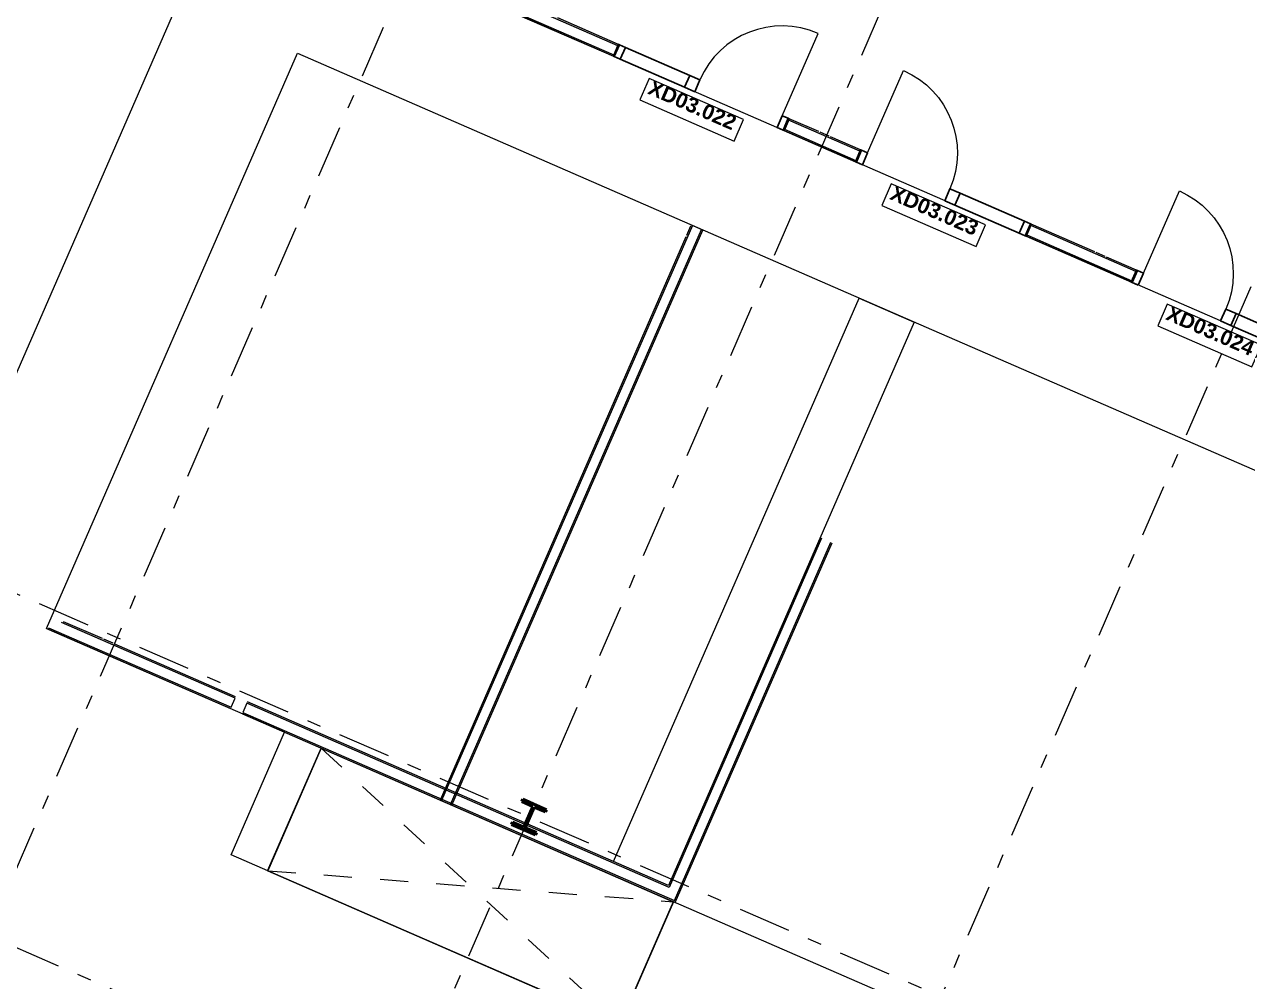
# Model space of a CAD drawing. Header units: millimetres. Extents: x -35034 to 431752, y -71616 to 25069.
# Drawn here: x 360858 to 373104, y 1071 to 10657 of the extents above; entities that cross this region are included whole.
import ezdxf
from ezdxf.enums import TextEntityAlignment as Align

# ---------------------------------------------------------------- set-up
doc = ezdxf.new("R2010")
doc.units = ezdxf.units.MM
doc.header["$MEASUREMENT"] = 0
doc.linetypes.add('Dashed', pattern=[564.444447, 282.222223, -282.222223])
doc.linetypes.add('Double Dashed', pattern=[1093.611073, 529.166651, -211.666656, 141.111112, -211.666656])
for name, color, linetype in [('A-05-M_Gross_Int_Circulation', 7, 'Continuous'), ('A-15-M_Column_Int', 7, 'Continuous'), ('A-15-MG_Structural_Grid', 7, 'Continuous'), ('A-20-M_Floor_Slab', 7, 'Continuous'), ('A-25-M_Wall_Ext_Existing_HUB', 7, 'Continuous'), ('A-25-M_Wall_Int', 7, 'Continuous'), ('A-35-M_FFE_Sanitary', 7, 'Continuous'), ('ArchiCAD Door Markers', 7, 'Continuous'), ('ArchiCAD Doors', 7, 'Continuous')]:
    doc.layers.add(name, color=color, linetype=linetype)
for name, color, linetype, lineweight, true_color in [('A-05-M_Gross_Int_Circulation_Pen_No__74', 7, 'Continuous', 20, 0x606060), ('A-15-M_Column_Int_Pen_No__28', 7, 'Continuous', 50, 0x2a2a2a), ('A-15-MG_Structural_Grid_Pen_No__163', 7, 'Continuous', 0, 0x750077), ('A-25-M_Wall_Int_Pen_No__107', 7, 'Continuous', 15, 0xa6a6a6), ('ArchiCAD Doors_Pen_No__43', 7, 'Continuous', 30, 0x444444), ('ArchiCAD Doors_Pen_No__63', 7, 'Continuous', 20, 0x606060)]:
    doc.layers.add(name, color=color, linetype=linetype, lineweight=lineweight, true_color=true_color)
for name, color, linetype, lineweight in [('A-20-M_Floor_Slab_Pen_No__89', 8, 'Continuous', 20), ('A-25-M_Wall_Int_Pen_No__1', 7, 'Continuous', 13), ('A-35-M_FFE_Sanitary_Pen_No__89', 8, 'Continuous', 20), ('A-95-P_Drawing_Pen_No__1', 7, 'Continuous', 13), ('ArchiCAD Door Markers_Pen_No__1', 7, 'Continuous', 13), ('ArchiCAD Door Markers_Pen_No__5', 7, 'Continuous', 25), ('ArchiCAD Doors_Pen_No__1', 7, 'Continuous', 13), ('ArchiCAD Zone Stamps_Pen_No__9', 7, 'Continuous', 13)]:
    doc.layers.add(name, color=color, linetype=linetype, lineweight=lineweight)
doc.styles.add('GENERATED_STYLE_2', font='')
doc.styles.add('GENERATED_STYLE_3', font='')
doc.styles.add('GENERATED_STYLE_4', font='')
doc.styles.get('GENERATED_STYLE_2').set_extended_font_data('Arial', bold=True)
doc.styles.get('GENERATED_STYLE_3').set_extended_font_data('Arial')
doc.styles.get('GENERATED_STYLE_4').set_extended_font_data('Swis721 BT')

# ---------------------------------------------------------------- blocks, each defined once
blk = doc.blocks.new('Hub Circulation Third_INB 3250_58_1', base_point=(376934, -4185))
at = {"layer": 'A-05-M_Gross_Int_Circulation_Pen_No__74', "linetype": 'Continuous'}
for p, q in [((362894, 12023), (359887, 5127)), ((393561, -1350), (362894, 12023)), ((361079, 4607), (363591, 10368)), ((363591, 10368), (369886, 7624)), ((369886, 7624), (377910, 4130)), ((363463, 3568), (361079, 4607)), ((362928, 2341), (363463, 3568)), ((366820, 643), (362928, 2341)), ((367355, 1870), (366820, 643)), ((375397, -1631), (367355, 1870))]:
    blk.add_line(p, q, dxfattribs=at)
at = {"layer": 'ArchiCAD Zone Stamps_Pen_No__9'}
for tag, height, style, p in [('ROOM_NAME', 250, 'GENERATED_STYLE_2', (375787, -2488)), ('zoneNameLine2', 250, 'GENERATED_STYLE_2', (375599, -2920)), ('ROOM_NUMBER', 200, 'GENERATED_STYLE_3', (375410, -3341)), ('measuredAreaCode', 200, 'GENERATED_STYLE_3', (375253, -3701)), ('DUMMY_649', 200, 'GENERATED_STYLE_3', (375561, -3835)), ('DUMMY_650', 200, 'GENERATED_STYLE_3', (376190, -4109)), ('DUMMY_651', 133, 'GENERATED_STYLE_3', (376469, -4216))]:
    blk.add_attdef(tag, text='', height=height, rotation=336.4404, dxfattribs=dict(at, style=style)).set_placement(p, align=Align.TOP_LEFT)
blk = doc.blocks.new('Slab_4_1', base_point=(349155, 5872))
at = {"layer": 'A-20-M_Floor_Slab_Pen_No__89', "linetype": 'Continuous', "flags": 128}
blk.add_lwpolyline([(366820, 643), (363293, 2181), (363829, 3408), (367355, 1870)], close=True, dxfattribs=at)
blk = doc.blocks.new('Simple Door Opening_2')
at = {"layer": 'ArchiCAD Doors_Pen_No__1', "linetype": 'Continuous'}
for p, q in [((-4055, 337), (-4055, 478)), ((4055, 337), (4055, 478)), ((-4055, 222), (-4055, 337)), ((4055, 222), (4055, 337)), ((-4055, 102), (-4055, 222)), ((4055, 102), (4055, 222)), ((-4055, 0), (-4055, 102)), ((4055, 0), (4055, 102))]:
    blk.add_line(p, q, dxfattribs=at)
blk = doc.blocks.new('Wall_198_1', base_point=(395757, 2501))
at = {"layer": 'ArchiCAD Doors', "color": 251, "linetype": 'Continuous', "lineweight": 20, "true_color": 0x606060, "zscale": 1000, "rotation": 156.4402661014118}
blk.add_blockref('Simple Door Opening_2', (374725, 11672), dxfattribs=at)
blk = doc.blocks.new('Door with Sidelight on Side 2 19')
at = {"layer": 'ArchiCAD Doors_Pen_No__1', "linetype": 'Continuous'}
for p, q in [((-932, 0), (-932, -15)), ((932, 0), (932, -15)), ((-932, -15), (-932, -115)), ((-932, -115), (-932, -130)), ((932, -15), (932, -115)), ((932, -115), (932, -130))]:
    blk.add_line(p, q, dxfattribs=at)
at = {"layer": 'ArchiCAD Doors_Pen_No__43', "linetype": 'Continuous'}
for p, q in [((-922, 0), (-932, 0)), ((-932, 0), (-932, -130)), ((-856, 0), (-922, 0)), ((-922, 0), (-922, -130)), ((-155, 0), (-856, 0)), ((-856, 0), (-856, -130)), ((-856, -130), (-856, 0)), ((-155, -130), (-155, 0)), ((-43, 0), (-155, 0)), ((-155, 0), (-155, -130)), ((-43, -130), (-43, 0)), ((922, 0), (856, 0)), ((856, 0), (856, -130)), ((922, 0), (932, 0)), ((922, -130), (922, 0)), ((932, 0), (932, -130)), ((-922, -130), (-932, -130)), ((-922, -130), (-856, -130)), ((-856, -130), (-155, -130)), ((-155, -130), (-43, -130)), ((856, -130), (922, -130)), ((922, -130), (932, -130))]:
    blk.add_line(p, q, dxfattribs=at)
at = {"layer": 'ArchiCAD Doors_Pen_No__63', "linetype": 'Continuous'}
blk.add_line((856, 0), (856, 899), dxfattribs=at)
blk.add_arc((856, 0), 899, 90, 180, dxfattribs=at)
blk = doc.blocks.new('Door Stamp 17_2')
at = {"layer": 'ArchiCAD Door Markers_Pen_No__5', "linetype": 'Continuous'}
for p, q in [((515, -190), (-515, -190)), ((-515, -190), (-515, -426)), ((515, -426), (515, -190)), ((-515, -426), (515, -426)), ((-515, -426), (515, -426))]:
    blk.add_line(p, q, dxfattribs=at)
at = {"layer": 'ArchiCAD Door Markers_Pen_No__1', "style": 'GENERATED_STYLE_2'}
blk.add_attdef('AC_WIDO_ID', text='', height=150, dxfattribs=at).set_placement((-457, -377), align=Align.BOTTOM_LEFT)
blk = doc.blocks.new('Wall_208_1', base_point=(362687, 12255))
at = {"layer": 'A-25-M_Wall_Int_Pen_No__107', "linetype": 'Continuous'}
for points in [[(365498, 11029), (365492, 11015), (366801, 10444), (366807, 10458)], [(365446, 10910), (366755, 10339), (366761, 10353), (365452, 10924)], [(368509, 9699), (369224, 9388), (369230, 9401), (368515, 9713)], [(368469, 9608), (368463, 9594), (369178, 9282), (369184, 9296)], [(370933, 8643), (371987, 8183), (371993, 8197), (370939, 8656)], [(370887, 8537), (371941, 8077), (371947, 8091), (370893, 8551)]]:
    blk.add_hatch(color=256, dxfattribs=at).paths.add_polyline_path(points)
at = {"layer": 'A-25-M_Wall_Int_Pen_No__1', "linetype": 'Continuous'}
for p, q in [((365452, 10924), (366761, 10353)), ((366801, 10444), (365492, 11015)), ((366801, 10444), (366761, 10353)), ((366807, 10458), (366801, 10444)), ((366761, 10353), (366755, 10339)), ((368509, 9699), (368469, 9608)), ((368515, 9713), (368509, 9699)), ((369224, 9388), (368509, 9699)), ((368469, 9608), (368463, 9594)), ((368469, 9608), (369184, 9296)), ((369224, 9388), (369184, 9296)), ((369230, 9401), (369224, 9388)), ((369184, 9296), (369178, 9282)), ((370933, 8643), (370893, 8551)), ((370939, 8656), (370933, 8643)), ((371987, 8183), (370933, 8643)), ((370893, 8551), (370887, 8537)), ((370893, 8551), (371947, 8091)), ((371947, 8091), (371941, 8077)), ((371987, 8183), (371947, 8091)), ((371993, 8197), (371987, 8183))]:
    blk.add_line(p, q, dxfattribs=at)
at = {"layer": 'A-25-M_Wall_Int_Pen_No__1', "linetype": 'Continuous', "flags": 128}
for points in [[(365446, 10910), (366755, 10339)], [(366807, 10458), (366198, 10724)], [(368811, 9584), (368515, 9713)], [(368463, 9594), (369178, 9282)], [(368916, 9538), (368825, 9578)], [(369230, 9401), (368930, 9532)], [(371574, 8380), (370939, 8656)], [(370887, 8537), (371941, 8077)], [(371679, 8334), (371587, 8374)], [(371993, 8197), (371693, 8328)]]:
    blk.add_lwpolyline(points, dxfattribs=at)
at = {"layer": 'ArchiCAD Door Markers'}
ref = blk.add_blockref('Door Stamp 17_2', (367661, 10086), dxfattribs=dict(at, rotation=336.4404144527584))
ref.add_attrib('AC_WIDO_ID', 'XD03.022', dxfattribs={"layer": 'ArchiCAD Door Markers_Pen_No__1', "color": 7, "height": 150, "rotation": 336.4404, "style": 'GENERATED_STYLE_2'}).set_placement((367071, 9927), align=Align.BOTTOM_LEFT)
ref = blk.add_blockref('Door Stamp 17_2', (370085, 9029), dxfattribs=dict(at, rotation=336.4404144527584))
ref.add_attrib('AC_WIDO_ID', 'XD03.023', dxfattribs={"layer": 'ArchiCAD Door Markers_Pen_No__1', "color": 7, "height": 150, "rotation": 336.4404, "style": 'GENERATED_STYLE_2'}).set_placement((369495, 8870), align=Align.BOTTOM_LEFT)
ref = blk.add_blockref('Door Stamp 17_2', (372847, 7824), dxfattribs=dict(at, rotation=336.4404144527584))
ref.add_attrib('AC_WIDO_ID', 'XD03.024', dxfattribs={"layer": 'ArchiCAD Door Markers_Pen_No__1', "color": 7, "height": 150, "rotation": 336.4404, "style": 'GENERATED_STYLE_2'}).set_placement((372258, 7666), align=Align.BOTTOM_LEFT)
at = {"layer": 'ArchiCAD Doors', "color": 251, "linetype": 'Continuous', "lineweight": 20, "true_color": 0x606060, "zscale": 1000, "rotation": 336.4404144527584}
blk.add_blockref('Door with Sidelight on Side 2 19', (367661, 10086), dxfattribs=at)
at = {"layer": 'ArchiCAD Doors', "color": 251, "linetype": 'Continuous', "lineweight": 20, "true_color": 0x606060, "xscale": -0.9999999999999999, "zscale": 1000, "rotation": 336.4404144527584}
for p in [(370085, 9029), (372847, 7824)]:
    blk.add_blockref('Door with Sidelight on Side 2 19', p, dxfattribs=at)
blk = doc.blocks.new('Standard grid marker_3')
at = {"layer": 'A-15-MG_Structural_Grid_Pen_No__163', "linetype": 'Double Dashed'}
blk.add_line((1000, 0), (74255, 0), dxfattribs=at)
at = {"layer": 'A-15-MG_Structural_Grid_Pen_No__163', "style": 'GENERATED_STYLE_4'}
for tag, p in [('AC_MarkerText_1_0', (-500, 43)), ('AC_MarkerText_1_1', (75755, 43))]:
    blk.add_attdef(tag, text='', height=350, rotation=360, dxfattribs=at).set_placement(p, align=Align.MIDDLE_CENTER)
blk = doc.blocks.new('Slab_5_2', base_point=(369766, 7676))
at = {"layer": 'A-35-M_FFE_Sanitary_Pen_No__89', "linetype": 'Continuous', "flags": 128}
blk.add_lwpolyline([(369766, 7676), (367306, 2034), (366756, 2274), (369216, 7915)], close=True, dxfattribs=at)
blk = doc.blocks.new('Wall_248_2', base_point=(367373, 1863))
at = {"layer": 'A-25-M_Wall_Int_Pen_No__107', "linetype": 'Continuous'}
for points in [[(368825, 5517), (367306, 2034), (367314, 2014), (368839, 5511)], [(367373, 1863), (368944, 5465), (368931, 5471), (367366, 1882)]]:
    blk.add_hatch(color=256, dxfattribs=at).paths.add_polyline_path(points)
at = {"layer": 'A-25-M_Wall_Int_Pen_No__1', "linetype": 'Continuous'}
for p, q in [((368839, 5511), (367314, 2014)), ((367366, 1882), (368931, 5471))]:
    blk.add_line(p, q, dxfattribs=at)
at = {"layer": 'A-25-M_Wall_Int_Pen_No__1', "linetype": 'Continuous', "flags": 128}
for points in [[(368825, 5517), (367306, 2034)], [(367373, 1863), (368944, 5465)]]:
    blk.add_lwpolyline(points, dxfattribs=at)
blk = doc.blocks.new('Wall_270_2', base_point=(367652, 8598))
at = {"layer": 'A-25-M_Wall_Int_Pen_No__107', "linetype": 'Continuous'}
for points in [[(367532, 8650), (365020, 2889), (365034, 2883), (367546, 8644)], [(365139, 2837), (367652, 8598), (367638, 8604), (365126, 2843)]]:
    blk.add_hatch(color=256, dxfattribs=at).paths.add_polyline_path(points)
at = {"layer": 'A-25-M_Wall_Int_Pen_No__1', "linetype": 'Continuous'}
for p, q in [((367546, 8644), (365034, 2883)), ((365126, 2843), (367638, 8604))]:
    blk.add_line(p, q, dxfattribs=at)
at = {"layer": 'A-25-M_Wall_Int_Pen_No__1', "linetype": 'Continuous', "flags": 128}
for points in [[(365139, 2837), (367652, 8598)], [(367526, 8636), (367486, 8544)], [(367652, 8598), (367532, 8650)], [(367480, 8531), (365020, 2889)], [(365020, 2889), (365139, 2837)]]:
    blk.add_lwpolyline(points, dxfattribs=at)
blk = doc.blocks.new('Wall_273_2', base_point=(361079, 4607))
at = {"layer": 'A-25-M_Wall_Int_Pen_No__107', "linetype": 'Continuous'}
for points in [[(362973, 3923), (361250, 4675), (361230, 4667), (362967, 3909)], [(361079, 4607), (362921, 3804), (362927, 3818), (361099, 4615)], [(367306, 2034), (363092, 3871), (363086, 3858), (367314, 2014)], [(363040, 3752), (367373, 1863), (367366, 1882), (363046, 3766)]]:
    blk.add_hatch(color=256, dxfattribs=at).paths.add_polyline_path(points)
at = {"layer": 'A-25-M_Wall_Int_Pen_No__1', "linetype": 'Continuous'}
for p, q in [((362967, 3909), (361230, 4667)), ((361099, 4615), (362927, 3818)), ((362927, 3818), (362967, 3909)), ((363086, 3858), (363046, 3766)), ((367314, 2014), (363086, 3858)), ((363046, 3766), (367366, 1882))]:
    blk.add_line(p, q, dxfattribs=at)
at = {"layer": 'A-25-M_Wall_Int_Pen_No__1', "linetype": 'Continuous', "flags": 128}
for points in [[(361639, 4505), (361250, 4675)], [(361079, 4607), (362921, 3804)], [(361745, 4459), (361653, 4499)], [(362973, 3923), (361758, 4453)], [(367306, 2034), (363092, 3871)], [(363040, 3752), (367373, 1863)]]:
    blk.add_lwpolyline(points, dxfattribs=at)
blk = doc.blocks.new('Universal Columns Column 19')
at = {"layer": 'A-15-M_Column_Int', "linetype": 'Continuous', "lineweight": 0, "true_color": 0xffffff}
h = blk.add_hatch(dxfattribs=at)
h.set_pattern_fill('613_01__a5_STUCCO_0003', style=0, pattern_type=2)
h.set_pattern_definition([(286.3, (0, 0), (-3213820, 11866500), [3000, -14992680]), (309.93, (992000, -2522800), (-1760680, 765780), [4670, -4288600]), (111.49, (-168200, -712500), (765800, 1760700), [7100, -2708200]), (111.49, (-238700, -1062700), (765800, 1760700), [7100, -2708200]), (111.49, (-566500, -1578300), (765800, 1760700), [7100, -2708200]), (111.49, (-655700, -1708100), (765800, 1760700), [7100, -2708200]), (111.494, (-465300, -1834400), (765800, 1760700), [7100, -2708200]), (111.494, (-104200, -1931700), (765800, 1760700), [7100, -2708200]), (111.494, (257800, -2002000), (765800, 1760700), [7100, -2708200]), (183.06, (-194600, -886000), (2526450, 994900), [11200, -4282100]), (183.06, (-349700, -1079650), (2526450, 994900), [11200, -4282100]), (183.06, (116350, -2076500), (2526450, 994900), [11200, -4282100]), (111.49, (-350400, -1231700), (765800, 1760700), [7100, -2708200]), (111.49, (-502900, -1720200), (765800, 1760700), [7100, -2708200]), (111.494, (-274000, -1895900), (765800, 1760700), [7100, -2708200]), (111.494, (322000, -2155100), (765800, 1760700), [7100, -2708200]), (48.06, (-367140, -1412600), (765780, 1760680), [10500, -6061050]), (48.06, (-236400, -1671930), (765780, 1760680), [10520, -6061050]), (48.06, (-93300, -549600), (765800, 1760700), [10500, -6061050]), (48.06, (189050, -378800), (765800, 1760700), [10500, -6061050]), (48.06, (50600, -207200), (765800, 1760700), [10500, -6061050]), (48.06, (563700, -450600), (765800, 1760700), [10500, -6061050]), (48.06, (904800, -517960), (765780, 1760680), [10500, -6061050]), (48.06, (1265960, -877540), (765780, 1760680), [10500, -6061050]), (48.06, (1482600, -916100), (765780, 1760680), [10520, -6061050]), (48.06, (1273060, -1199550), (765780, 1760680), [10520, -6061050]), (48.06, (1211900, -1491860), (765780, 1760680), [10520, -6061050]), (48.06, (943500, -1689000), (765780, 1760680), [10520, -6061050]), (48.06, (1016600, -1999200), (765780, 1760680), [10520, -6061050]), (48.06, (801000, -2133260), (765780, 1760680), [10520, -6061050]), (48.06, (807600, -2293060), (765780, 1760680), [10520, -6061050]), (48.06, (630500, -2291960), (765780, 1760680), [10520, -6061050]), (48.06, (151700, -1607900), (765780, 1760680), [10520, -6061050]), (48.06, (70000, -1177460), (765780, 1760680), [10500, -6061050]), (48.06, (631750, -935800), (765780, 1760680), [10500, -6061050]), (48.06, (986700, -1181300), (765780, 1760680), [10500, -6061050]), (48.06, (850600, -1436000), (765780, 1760680), [10520, -6061050]), (48.06, (409300, -1365550), (765780, 1760680), [10500, -6061050]), (48.06, (488700, -1638000), (765780, 1760680), [10520, -6061050]), (48.06, (565600, -1787900), (765780, 1760680), [10520, -6061050]), (48.06, (297900, -886800), (765780, 1760680), [10500, -6061050]), (48.06, (277700, -629950), (765800, 1760700), [10500, -6061050]), (111.494, (551400, -2107800), (765800, 1760700), [7100, -2708200]), (111.494, (998900, -2140500), (765800, 1760700), [7100, -2708200]), (111.49, (707000, -1598400), (765800, 1760700), [7100, -2708200]), (111.494, (1193500, -1658100), (765800, 1760700), [7100, -2708200]), (111.49, (691100, -1191600), (765800, 1760700), [7100, -2708200]), (111.49, (1263300, -1334100), (765800, 1760700), [7100, -2708200]), (111.49, (979600, -866500), (765800, 1760700), [7100, -2708200]), (111.49, (1307600, -730700), (765800, 1760700), [7100, -2708200]), (111.49, (640400, -526600), (765800, 1760700), [7100, -2708200]), (111.49, (694500, -717200), (765800, 1760700), [7100, -2708200]), (111.49, (314700, -283700), (765800, 1760700), [7100, -2708200]), (111.49, (167600, -528500), (765800, 1760700), [7100, -2708200]), (111.49, (12400, -430600), (765800, 1760700), [7100, -2708200]), (111.49, (67100, -748000), (765800, 1760700), [7100, -2708200]), (111.49, (344000, -1091200), (765800, 1760700), [7100, -2708200]), (111.49, (29600, -939300), (765800, 1760700), [7100, -2708200]), (111.49, (438400, -757700), (765800, 1760700), [7100, -2708200]), (111.49, (-42600, -1373600), (765800, 1760700), [7100, -2708200]), (169.023, (65740, -1702860), (-7808487, 1302433), [10530, -17691000]), (169.023, (1133700, -1883880), (-7808487, 1302433), [10530, -17691000]), (169.023, (1445740, -1224800), (-7808487, 1302433), [10530, -17691000]), (169.023, (1047320, -1405880), (-7808487, 1302433), [10530, -17691000]), (169.023, (180300, -1357830), (-7808487, 1302433), [10530, -17691000]), (169.023, (-432670, -1577200), (-7808487, 1302433), [10530, -17691000]), (169.023, (223600, -966600), (-7808487, 1302433), [10530, -17691000]), (169.023, (1136430, -1014340), (-7808487, 1302433), [10530, -17691000]), (169.023, (1524220, -1021000), (-7808487, 1302433), [10530, -17691000]), (169.023, (1135220, -608810), (-7808487, 1302433), [10530, -17691000]), (169.023, (893470, -721350), (-7808487, 1302433), [10530, -17691000]), (169.023, (840820, -1017380), (-7808487, 1302433), [10530, -17691000]), (169.023, (46180, -1841170), (-7808487, 1302433), [10530, -17691000]), (169.023, (407640, -1861700), (-7808487, 1302433), [10530, -17691000]), (169.023, (845750, -1951000), (-7808487, 1302433), [10530, -17691000]), (48.06, (1350950, -1429200), (765780, 1760680), [10520, -6061050]), (48.06, (1140700, -2005970), (765780, 1760680), [10520, -6061050]), (48.06, (978100, -2309850), (765780, 1760680), [10520, -6061050]), (48.06, (198750, -158600), (765800, 1760700), [10500, -6061050]), (48.06, (458460, -261400), (765800, 1760700), [10500, -6061050]), (48.06, (772750, -448730), (765780, 1760680), [10500, -6061050]), (48.06, (1481360, -686060), (765780, 1760680), [10520, -6061050]), (48.06, (1667650, -817700), (765780, 1760680), [10520, -6061050]), (48.06, (1651400, -901750), (765780, 1760680), [10520, -6061050])])
h.paths.add_polyline_path([(-130.65, -138.15), (130.65, -138.15), (130.65, -112.85), (7.65, -112.85), (7.65, 112.85), (130.65, 112.85), (130.65, 138.15), (-130.65, 138.15), (-130.65, 112.85), (-7.65, 112.85), (-7.65, -112.85), (-130.65, -112.85)])
at = {"layer": 'A-15-M_Column_Int_Pen_No__28', "linetype": 'Continuous'}
for p, q in [((130.65, 138.15), (-130.65, 138.15)), ((-130.65, 138.15), (-130.65, 112.85)), ((130.65, 112.85), (130.65, 138.15)), ((-130.65, 112.85), (-7.65, 112.85)), ((-7.65, 112.85), (-7.65, -112.85)), ((7.65, -112.85), (7.65, 112.85)), ((7.65, 112.85), (130.65, 112.85)), ((-7.65, -112.85), (-130.65, -112.85)), ((-130.65, -112.85), (-130.65, -138.15)), ((130.65, -112.85), (7.65, -112.85)), ((130.65, -138.15), (130.65, -112.85)), ((-130.65, -138.15), (130.65, -138.15))]:
    blk.add_line(p, q, dxfattribs=at)
blk = doc.blocks.new('Standard grid marker')
at = {"layer": 'A-15-MG_Structural_Grid_Pen_No__163', "linetype": 'Double Dashed'}
blk.add_line((1000, 0), (29726, 0), dxfattribs=at)
at = {"layer": 'A-15-MG_Structural_Grid_Pen_No__163', "style": 'GENERATED_STYLE_4'}
for tag, p in [('AC_MarkerText_1_0', (-500, 41)), ('AC_MarkerText_1_1', (31226, 41))]:
    blk.add_attdef(tag, text='', height=350, rotation=90, dxfattribs=at).set_placement(p, align=Align.MIDDLE_CENTER)

msp = doc.modelspace()

# ---------------------------------------------------------------- linework, layer by layer
at = {"layer": 'A-95-P_Drawing_Pen_No__1', "linetype": 'Continuous'}
for p, q in [((363828.6, 3408.4), (363293.5, 2181.3)), ((363293.5, 2181.3), (366820.3, 643.4)), ((366820.3, 643.4), (367355.3, 1870.5))]:
    msp.add_line(p, q, dxfattribs=at)
at = {"layer": 'A-95-P_Drawing_Pen_No__1', "linetype": 'Dashed'}
for p, q in [((363828.6, 3408.4), (366820.3, 643.4)), ((363293.5, 2181.3), (367355.3, 1870.5))]:
    msp.add_line(p, q, dxfattribs=at)

# ---------------------------------------------------------------- block references
at = {"layer": 'A-05-M_Gross_Int_Circulation', "linetype": 'Continuous'}
msp.add_blockref('Hub Circulation Third_INB 3250_58_1', (376934.2, -4184.6), dxfattribs=at)
at = {"layer": 'A-15-M_Column_Int', "linetype": 'Continuous', "zscale": 1000, "rotation": 336.440414821721}
msp.add_blockref('Universal Columns Column 19', (365911.2, 2718.1), dxfattribs=at)
at = {"layer": 'A-15-MG_Structural_Grid', "color": 8, "linetype": 'Continuous', "lineweight": 15, "zscale": 1000}
for name, p, rotation in [('Standard grid marker', (367472.6, 17557.1), 246.440411583993), ('Standard grid marker', (371597.5, 15758.5), 246.440411583993), ('Standard grid marker', (375722.4, 13959.8), 246.440411583993), ('Standard grid marker_3', (345053.3, 11813.5), 336.440411583993), ('Standard grid marker_3', (343754.3, 8834.4), 336.440411583993)]:
    msp.add_blockref(name, p, dxfattribs=dict(at, rotation=rotation))
at = {"layer": 'A-20-M_Floor_Slab', "color": 8, "linetype": 'Continuous', "lineweight": 20}
msp.add_blockref('Slab_4_1', (349154.7, 5872.1), dxfattribs=at)
at = {"layer": 'A-25-M_Wall_Ext_Existing_HUB', "color": 250, "lineweight": 50, "true_color": 0x2a2a2a}
msp.add_blockref('Wall_198_1', (395757.2, 2500.7), dxfattribs=at)
at = {"layer": 'A-25-M_Wall_Int', "color": 250, "lineweight": 50, "true_color": 0x2a2a2a}
for name, p in [('Wall_208_1', (362686.8, 12254.6)), ('Wall_270_2', (367651.5, 8597.9)), ('Wall_248_2', (367373.4, 1862.6)), ('Wall_273_2', (361078.9, 4607.4))]:
    msp.add_blockref(name, p, dxfattribs=at)
at = {"layer": 'A-35-M_FFE_Sanitary', "color": 8, "linetype": 'Continuous', "lineweight": 20}
msp.add_blockref('Slab_5_2', (369766.4, 7675.6), dxfattribs=at)

doc.saveas('drawing.dxf')
